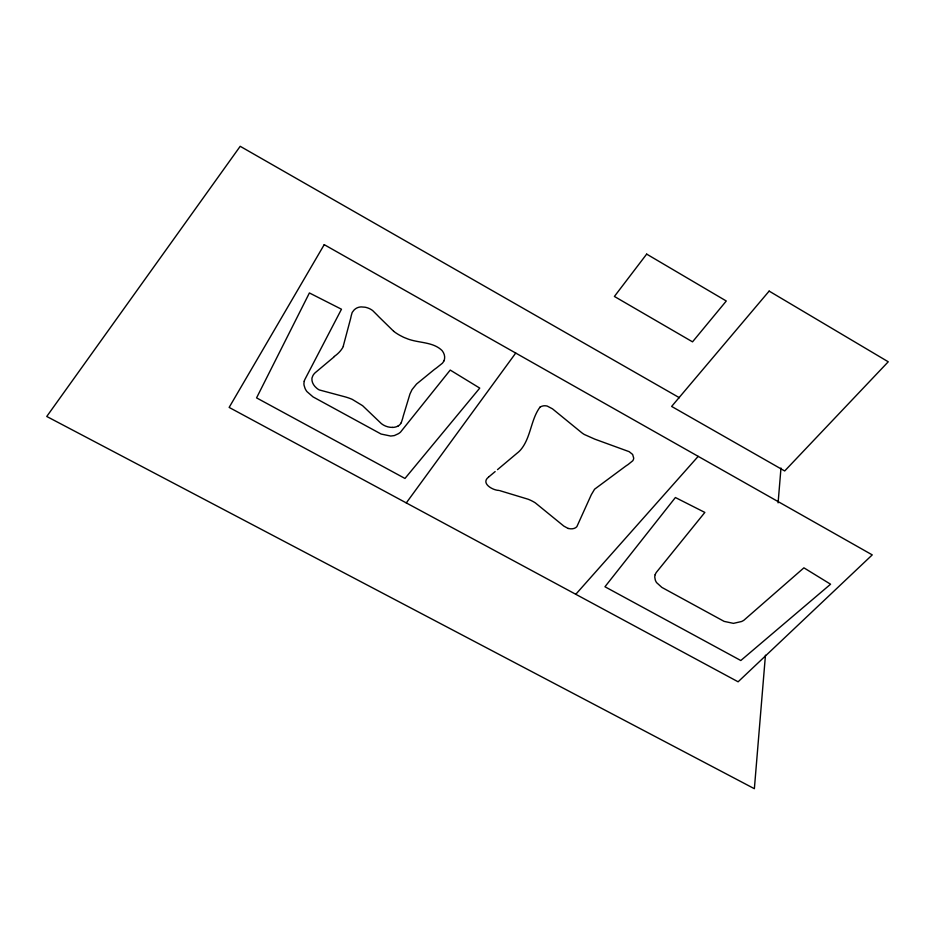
<?xml version="1.0" encoding="UTF-8"?>
<svg xmlns="http://www.w3.org/2000/svg" width="935" height="935" viewBox="0 0 935 935"><rect width="100%" height="100%" fill="white"/><g stroke="black" fill="none" stroke-linecap="round" stroke-linejoin="round"><path stroke-width="1.4" d="M765.449 655.201L754.37 788.696L46.75 416.472L240.202 146.304L679.418 397.737M778.095 502.855L780.982 468.038M304.237 381.235L303.945 383.163A15.287 11.313 24.5 0 0 304.085 385.372L305.079 388.492A18.081 13.394 24.4 0 0 306.902 391.555L313.038 396.896L381.118 434.05L390.736 436.049L394.325 435.581L398.439 433.676A30.271 22.475 22.1 0 0 400.472 432.18L450.226 370.073L479.748 388.107L404.972 478.451L256.564 397.878L309.403 292.947L341.474 309.228L305.196 378.862A18.303 13.557 24.4 0 0 304.237 381.235M343.238 346.242L350.567 318.742A115.741 87.329 29.3 0 0 351.209 315.82L352.179 312.465L354.014 310.069A28.623 22.078 24.1 0 1 354.727 309.415L355.686 308.667A12.19 9.408 24.8 0 1 361.167 306.914L365.106 307.218A14.983 11.559 24.7 0 1 370.05 308.924L370.681 309.275A12.833 9.899 24.7 0 1 372.773 310.677L377.424 315.294A53.272 42.11 23.6 0 0 378.792 316.731L393.647 331.259M401.255 422.714L402.704 418.261A110.003 82.525 17.1 0 1 403.289 415.97L409.962 393.974L412.043 389.603L416.542 384.04L434.015 369.757A73.678 55.971 18.3 0 1 436.493 367.946L442.313 363.294A17.297 13.359 21.7 0 0 443.669 361.331L443.88 360.898M406.293 502.913L515.723 353.068M575.785 594.286L698.188 456.362M488.83 476.862L495.153 471.579M488.549 477.119C480.345 483.36 492.909 490.431 499.068 490.431M334.461 356.574L315.983 372.072A19.249 14.306 24.2 0 0 312.909 375.625L312.056 377.81A11.945 8.871 24.4 0 0 311.928 378.722A13.219 9.818 24.4 0 0 316.72 388.2L317.736 388.995A11.091 8.24 24.4 0 0 319.267 389.93L345.085 396.849A42.25 30.89 23 0 1 352.214 399.35L362.616 405.697L381.433 423.684A13.324 9.911 21.7 0 0 392.56 427.388M497.49 469.65L517.149 453.136A36.325 27.396 18 0 0 520.83 449.642C530.986 437.463 530.788 419.394 540.056 407.087M392.571 427.424L393.471 427.365A12.693 9.432 21.7 0 0 398.205 425.904M499.699 490.618L528.053 499.208A30.516 22.113 16 0 1 535.311 502.866L563.852 526.113L568.27 528.52M540.079 407.111A9.642 7.398 16.1 0 1 543.878 405.802A8.532 6.557 16.1 0 1 547.232 406.082L552.48 408.84L581.126 432.227A20.874 16.047 14.1 0 0 584.363 434.506L594.859 439.169L629.173 451.675L632.633 454.457L633.708 458.115A9.327 7.059 12.7 0 1 632.738 460.78L628.016 464.601A71.937 53.248 10.6 0 0 625.842 466.027L594.59 489.204L591.317 494.697L576.848 526.685A7.994 5.832 14.3 0 1 568.305 528.427M343.449 346.347A46.353 35.039 26.5 0 1 334.286 356.41M393.623 331.27A39.445 30.972 23.2 0 0 400.25 335.548L403.347 337.138A28.459 22.253 23.1 0 0 405.907 338.19C417.524 343.379 432.695 341.252 442.115 350.613A13.744 10.612 21.5 0 1 443.926 360.922M401.232 422.702A13.441 9.993 21.7 0 1 398.24 425.939M655.166 574.709L655.003 575.282A14.551 10.379 10.8 0 0 654.78 577.187L655.26 579.91A17.216 12.284 10.8 0 0 656.58 582.61L661.863 587.402L724.122 621.378L733.449 623.365L741.584 621.506A29.043 20.476 9.1 0 0 743.863 620.267L803.913 567.837L830.572 584.211L740.812 660.519L604.957 586.759L675.397 497.525L704.85 512.427L656.989 571.589A17.438 12.435 10.8 0 0 655.622 573.611L655.166 574.709M324.223 244.654L229.145 407.415L738.112 681.802L872.25 554.887L324.223 244.654M646.669 254.11L614.4 296.453L692.531 341.848L726.285 301L646.669 254.11M769.143 291.101L671.634 406.433L784.699 470.959L888.25 361.787L769.143 291.101"/></g></svg>
